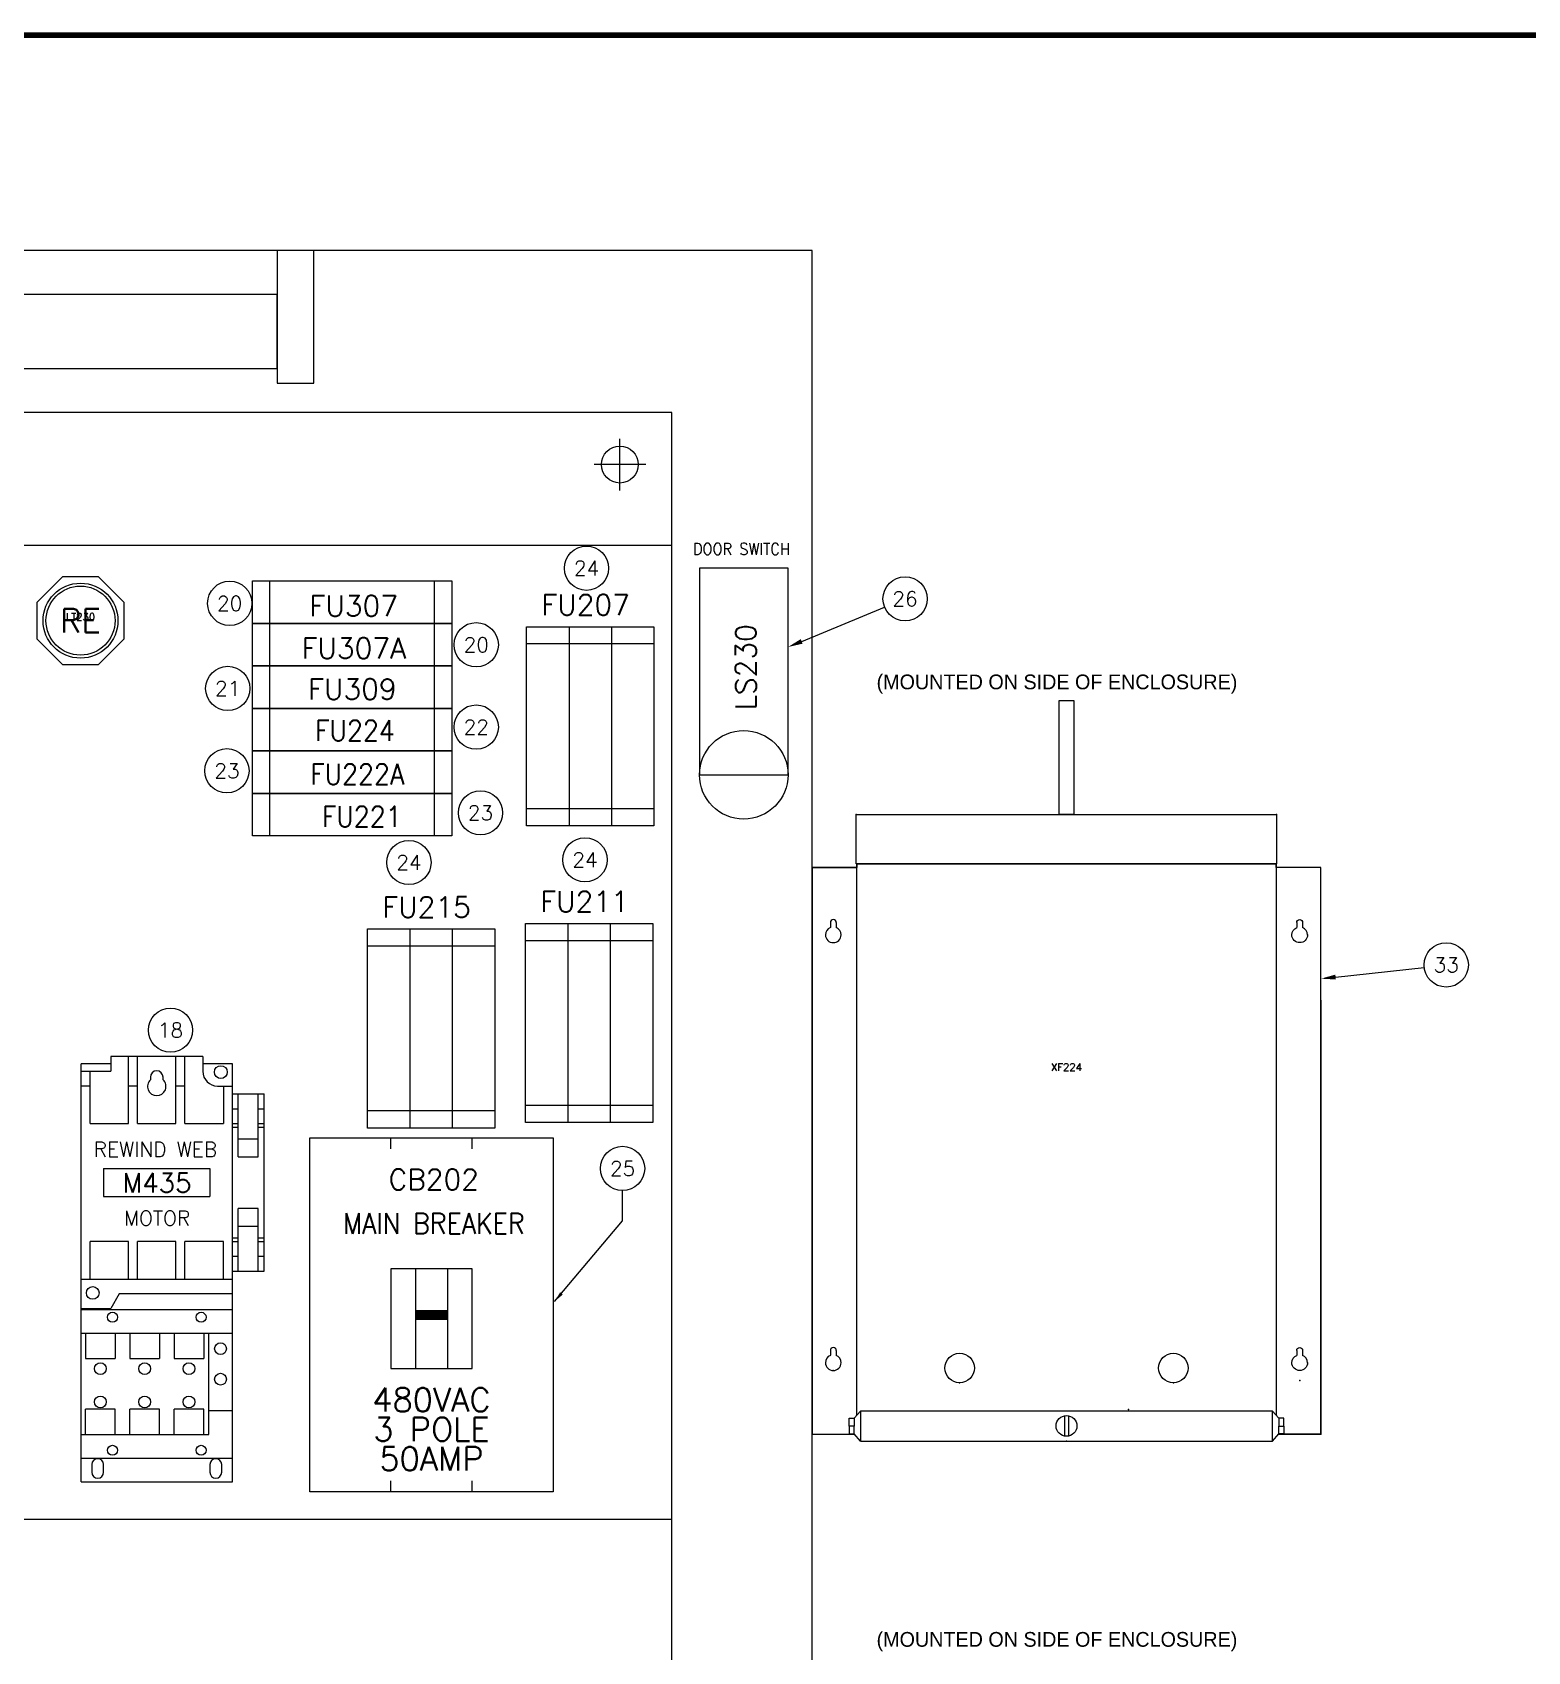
# Model space of a CAD drawing. Header units: inches. Extents: x 0 to 100, y 0 to 67.
# Drawn here: x 40 to 65.32, y 39.89 to 67.33 of the extents above; entities that cross this region are included whole.
import ezdxf
from ezdxf.enums import TextEntityAlignment as Align

# ---------------------------------------------------------------- set-up
doc = ezdxf.new("R2010")
doc.units = ezdxf.units.IN
doc.header["$MEASUREMENT"] = 0
doc.linetypes.add('CENTER', pattern=[2, 1.25, -0.25, 0.25, -0.25])
for name, color, linetype in [('CL', 7, 'Continuous'), ('PBAL', 52, 'Continuous'), ('PDESC', 142, 'Continuous'), ('PITEM', 1, 'Continuous'), ('PMISC', 7, 'Continuous'), ('PSYMS', 7, 'Continuous'), ('PTAG', 150, 'Continuous'), ('TITLE', 7, 'Continuous')]:
    doc.layers.add(name, color=color, linetype=linetype)
doc.styles.add('ITALIC', font='ITALIC')
doc.styles.add('LEGACY', font='romans.shx')
doc.styles.add('ROMANS', font='ROMANS.SHX')
doc.styles.add('SIMPLEX', font='SIMPLEX')
doc.styles.add('WD', font='romans.shx')
doc.dimstyles.get("Standard").update_dxf_attribs({"dimtxt": 0.18, "dimasz": 0.18, "dimexe": 0.18, "dimexo": 0.0625, "dimgap": 0.09, "dimtad": 0, "dimtih": 1, "dimtoh": 1, "dimdec": 4, "dimzin": 0, "dimdsep": 46, "dimtxsty": 'Standard', "dimcen": 0.09, "dimadec": 0, "dimazin": 0, "dimtfac": 1, "dimtdec": 4, "dimtofl": 0, "dimtmove": 0, "dimatfit": 3, "dimfxl": 1, "dimtolj": 1, "dimtzin": 0, "dimarcsym": 0})

# ---------------------------------------------------------------- blocks, each defined once
blk = doc.blocks.new('WD_PTAG')
at = {"style": 'LEGACY', "width": 0.9}
for tag, flags, p in [('P_TAG1', 8, (0, 0.202)), ('P_ITEM', 9, (0, 0.374)), ('DESC1', 8, (0, 0))]:
    blk.add_attdef(tag, text='', height=0.125, dxfattribs=dict(at, flags=flags)).set_placement(p, align=Align.CENTER)
at = {"style": 'LEGACY', "width": 0.7}
blk.add_attdef('LOC', text='', height=0.0625, dxfattribs=at).set_placement((0, 0.359), align=Align.CENTER)
at = {"style": 'LEGACY', "width": 0.9, "flags": 8}
blk.add_attdef('DESC2', text='', height=0.125, dxfattribs=at).set_placement((0.001, -0.047), align=Align.TOP_CENTER)
at = {"linetype": 'Continuous', "style": 'LEGACY', "flags": 1}
for tag, p in [('P_MFG', (-0.016, -0.297)), ('P_CAT', (-0.016, -0.231))]:
    blk.add_attdef(tag, text='', height=0.05, dxfattribs=at).set_placement(p, align=Align.MIDDLE)
at = {"linetype": 'Continuous', "style": 'LEGACY', "flags": 9}
for tag, p in [('WDBLKNAM', (-0.016, -0.197)), ('P_ASSYCODE', (-0.016, -0.344)), ('RATING10', (-0.016, -0.5)), ('RATING12', (-0.016, -0.516)), ('RATING11', (-0.016, -0.531)), ('RATING1', (-0.016, -0.359)), ('RATING2', (-0.016, -0.375)), ('RATING4', (-0.016, -0.391)), ('RATING3', (-0.016, -0.406)), ('RATING8', (-0.016, -0.422)), ('RATING7', (-0.016, -0.438)), ('RATING6', (-0.016, -0.453)), ('RATING5', (-0.016, -0.469)), ('RATING9', (-0.016, -0.484))]:
    blk.add_attdef(tag, text='', height=0.01, dxfattribs=at).set_placement(p, align=Align.CENTER)
blk = doc.blocks.new('PNLBEC')
at = {"layer": 'PBAL'}
blk.add_circle((0, 0), 0.375, dxfattribs=at)
at = {"layer": 'PITEM', "style": 'LEGACY'}
blk.add_attdef('B_ITEM', text='', height=0.25, dxfattribs=at).set_placement((0, 0), align=Align.MIDDLE)
blk = doc.blocks.new('PNLBFB')
at = {"layer": 'PBAL'}
blk.add_circle((0, 0), 0.375, dxfattribs=at)
at = {"layer": 'PITEM', "style": 'LEGACY'}
blk.add_attdef('B_ITEM', text='', height=0.25, dxfattribs=at).set_placement((0, 0), align=Align.MIDDLE)
blk = doc.blocks.new('PNLC0A')
at = {"layer": 'PBAL'}
blk.add_circle((0, 0), 0.375, dxfattribs=at)
at = {"layer": 'PITEM', "style": 'LEGACY'}
blk.add_attdef('B_ITEM', text='', height=0.25, dxfattribs=at).set_placement((0, 0), align=Align.MIDDLE)
blk = doc.blocks.new('PNLC19')
at = {"layer": 'PBAL'}
blk.add_circle((0, 0), 0.375, dxfattribs=at)
at = {"layer": 'PITEM', "style": 'LEGACY'}
blk.add_attdef('B_ITEM', text='', height=0.25, dxfattribs=at).set_placement((0, 0), align=Align.MIDDLE)
blk = doc.blocks.new('PNLC28')
at = {"layer": 'PBAL'}
blk.add_circle((0, 0), 0.375, dxfattribs=at)
at = {"layer": 'PITEM', "style": 'LEGACY'}
blk.add_attdef('B_ITEM', text='', height=0.25, dxfattribs=at).set_placement((0, 0), align=Align.MIDDLE)
blk = doc.blocks.new('PNLC37')
at = {"layer": 'PBAL'}
blk.add_circle((0, 0), 0.375, dxfattribs=at)
at = {"layer": 'PITEM', "style": 'LEGACY'}
blk.add_attdef('B_ITEM', text='', height=0.25, dxfattribs=at).set_placement((0, 0), align=Align.MIDDLE)
blk = doc.blocks.new('PNLC46')
at = {"layer": 'PBAL'}
blk.add_circle((0, 0), 0.375, dxfattribs=at)
at = {"layer": 'PITEM', "style": 'LEGACY'}
blk.add_attdef('B_ITEM', text='', height=0.25, dxfattribs=at).set_placement((0, 0), align=Align.MIDDLE)
blk = doc.blocks.new('PNLC55')
at = {"layer": 'PBAL'}
blk.add_circle((0, 0), 0.375, dxfattribs=at)
at = {"layer": 'PITEM', "style": 'LEGACY'}
blk.add_attdef('B_ITEM', text='', height=0.25, dxfattribs=at).set_placement((0, 0), align=Align.MIDDLE)
blk = doc.blocks.new('PNLC64')
at = {"layer": 'PBAL'}
blk.add_circle((0, 0), 0.375, dxfattribs=at)
at = {"layer": 'PITEM', "style": 'LEGACY'}
blk.add_attdef('B_ITEM', text='', height=0.25, dxfattribs=at).set_placement((0, 0), align=Align.MIDDLE)
blk = doc.blocks.new('PNLD4C')
at = {"layer": 'PBAL'}
blk.add_circle((0, 0), 0.375, dxfattribs=at)
at = {"layer": 'PITEM', "style": 'LEGACY'}
blk.add_attdef('B_ITEM', text='', height=0.25, dxfattribs=at).set_placement((0, 0), align=Align.MIDDLE)
blk = doc.blocks.new('an16dn0ab')
for p, q in [((2.06, 7.205), (0.5, 7.205)), ((0.5, 7.205), (0.5, 6.955)), ((0.8025, 6.07), (0.8025, 7.205)), ((0.955, 6.07), (0.955, 7.205)), ((1.605, 6.07), (1.605, 7.205)), ((1.7575, 6.07), (1.7575, 7.205)), ((2.06, 7.205), (2.06, 6.955)), ((0, 0), (0, 7.08)), ((0.5, 7.08), (0, 7.08)), ((0, 6.955), (0.5, 6.955)), ((0.1525, 6.07), (0.1525, 6.955)), ((2.56, 7.08), (2.06, 7.08)), ((2.56, 0), (2.56, 7.08)), ((0.1525, 6.705), (0, 6.705)), ((0.955, 6.705), (0.8025, 6.705)), ((1.1725, 6.855), (1.1725, 6.81214)), ((1.3875, 6.81214), (1.3875, 6.855)), ((1.7575, 6.705), (1.605, 6.705)), ((2.31, 6.705), (2.56, 6.705)), ((2.4075, 6.705), (2.4075, 6.07)), ((2.56, 6.57), (3.1, 6.57)), ((2.56, 6.32), (2.66, 6.32)), ((2.66, 5.5075), (2.66, 6.57)), ((3, 5.5075), (3, 6.57)), ((3, 6.32), (3.1, 6.32)), ((3.1, 3.57), (3.1, 6.57)), ((0.1525, 6.07), (0.8025, 6.07)), ((0.955, 6.07), (1.605, 6.07)), ((1.7575, 6.07), (2.4075, 6.07)), ((2.56, 6.07), (2.66, 6.07)), ((3, 6.07), (3.1, 6.07)), ((2.56, 6.0075), (2.66, 6.0075)), ((2.66, 5.8125), (3, 5.8125)), ((3, 6.0075), (3.1, 6.0075)), ((2.66, 5.5075), (3, 5.5075)), ((0.38, 5.305), (2.18, 5.305)), ((0.38, 5.305), (0.38, 4.835)), ((2.18, 5.305), (2.18, 4.835)), ((0.38, 4.835), (2.18, 4.835)), ((2.66, 3.57), (2.66, 4.6325)), ((3, 4.6325), (2.66, 4.6325)), ((3, 3.57), (3, 4.6325)), ((2.56, 4.1325), (2.66, 4.1325)), ((3, 4.3275), (2.66, 4.3275)), ((3, 4.1325), (3.1, 4.1325)), ((0.8025, 4.07), (0.1525, 4.07)), ((0.1525, 3.435), (0.1525, 4.07)), ((0.8025, 3.435), (0.8025, 4.07)), ((0.955, 3.435), (0.955, 4.07)), ((1.605, 4.07), (0.955, 4.07)), ((1.605, 3.435), (1.605, 4.07)), ((2.4075, 4.07), (1.7575, 4.07)), ((1.7575, 3.435), (1.7575, 4.07)), ((2.4075, 3.435), (2.4075, 4.07)), ((2.56, 4.07), (2.66, 4.07)), ((3, 4.07), (3.1, 4.07)), ((2.56, 3.82), (2.66, 3.82)), ((2.56, 3.57), (3.1, 3.57)), ((3, 3.82), (3.1, 3.82)), ((0, 3.435), (2.56, 3.435)), ((0.64434, 3.185), (0.5, 2.935)), ((2.56, 3.185), (0.64434, 3.185)), ((0, 2.935), (0.5, 2.935)), ((0, 2.9194), (2.56, 2.9194)), ((0, 2.5194), (2.56, 2.5194)), ((0.075, 2.5194), (0.075, 2.08845)), ((0.575, 2.5194), (0.575, 2.08845)), ((0.825, 2.5194), (0.825, 2.08845)), ((1.325, 2.5194), (1.325, 2.08845)), ((1.575, 2.5194), (1.575, 2.08845)), ((2.075, 2.5194), (2.075, 2.08845)), ((2.16, 1.2), (2.16, 2.5194)), ((0.075, 2.08845), (0.575, 2.08845)), ((0.825, 2.08845), (1.325, 2.08845)), ((1.575, 2.08845), (2.075, 2.08845)), ((0.575, 1.23095), (0.075, 1.23095)), ((0.075, 0.8), (0.075, 1.23095)), ((0.575, 0.8), (0.575, 1.23095)), ((0.825, 0.8), (0.825, 1.23095)), ((1.325, 1.23095), (0.825, 1.23095)), ((1.325, 0.8), (1.325, 1.23095)), ((1.575, 0.8), (1.575, 1.23095)), ((2.075, 1.23095), (1.575, 1.23095)), ((2.075, 0.8), (2.075, 1.23095)), ((2.56, 1.2), (2.16, 1.2)), ((2.16, 0.8), (2.16, 1.2)), ((0, 0.8), (2.16, 0.8)), ((0, 0.4), (2.56, 0.4)), ((0.18, 0.29), (0.18, 0.16)), ((0.38, 0.16), (0.38, 0.29)), ((2.18, 0.29), (2.18, 0.16)), ((2.38, 0.16), (2.38, 0.29)), ((0, 0), (2.56, 0))]:
    blk.add_line(p, q)
for centre, radius in [((2.365, 6.94), 0.108), ((0.195, 3.2), 0.108), ((0.53, 2.7868), 0.085), ((2.03, 2.7868), 0.085), ((2.36, 2.2542), 0.1), ((0.325, 1.91607), 0.1), ((1.075, 1.91607), 0.1), ((1.825, 1.91607), 0.1), ((2.36, 1.73706), 0.1), ((0.325, 1.35252), 0.1), ((1.075, 1.35252), 0.1), ((1.825, 1.35252), 0.1), ((0.53, 0.5326), 0.085), ((2.03, 0.5326), 0.085)]:
    blk.add_circle(centre, radius)
for centre, radius, start, end in [((1.28, 6.855), 0.1075, 0, 180), ((2.31, 6.955), 0.25, 180, 270), ((1.28, 6.69875), 0.15625, 133.471999, 46.528001), ((0.28, 0.29), 0.1, 0, 180), ((2.28, 0.29), 0.1, 0, 180), ((0.28, 0.16), 0.1, 180, 0), ((2.28, 0.16), 0.1, 180, 0)]:
    blk.add_arc(centre, radius, start, end)
blk = doc.blocks.new('PNL243D')
at = {"layer": 'PBAL'}
blk.add_circle((-0.375, 0), 0.375, dxfattribs=at)
at = {"layer": 'PITEM', "style": 'LEGACY'}
blk.add_attdef('B_ITEM', text='', height=0.25, dxfattribs=at).set_placement((-0.375, 0), align=Align.MIDDLE)
blk = doc.blocks.new('PNL244F')
at = {"layer": 'PBAL'}
blk.add_circle((0.347, 0.143), 0.375, dxfattribs=at)
at = {"layer": 'PITEM', "style": 'LEGACY'}
blk.add_attdef('B_ITEM', text='', height=0.25, dxfattribs=at).set_placement((0.347, 0.143), align=Align.MIDDLE)
blk = doc.blocks.new('PNL2474')
at = {"layer": 'PBAL'}
blk.add_circle((0.373, 0.041), 0.375, dxfattribs=at)
at = {"layer": 'PITEM', "style": 'LEGACY'}
blk.add_attdef('B_ITEM', text='', height=0.25, dxfattribs=at).set_placement((0.373, 0.041), align=Align.MIDDLE)
blk = doc.blocks.new('acade_title')
at = {"layer": 'TITLE', "const_width": 0.0312}
blk.add_lwpolyline([(30.5938, 0.2813), (30.5938, 22.1771), (30.3438, 22.4271), (0.2813, 22.4271), (0.0313, 22.1771), (0.0313, 0.2813), (0.2813, 0.0313), (30.3438, 0.0313)], close=True, dxfattribs=at)
at = {"layer": 'TITLE', "color": 1, "style": 'ITALIC'}
for tag, height, p in [('TITLE#1', 0.125, (32.1562, 3.4062)), ('TITLE#2', 0.125, (32.1562, 3.2039)), ('TITLE#3', 0.125, (32.1562, 3.0015)), ('TITLE#4', 0.125, (32.1562, 2.7991)), ('DWG#', 0.2, (32.1562, 0.8263))]:
    blk.add_attdef(tag, text='', height=height, dxfattribs=at).set_placement(p, align=Align.CENTER)
at = {"layer": 'TITLE', "color": 1, "style": 'SIMPLEX'}
blk.add_attdef('CAD#', (30.8255, 1.958), '', height=0.0938, rotation=90, dxfattribs=at)
at = {"layer": 'TITLE', "color": 1}
for tag, p, height, style in [('ENGINEER', (31.2369, 1.958), 0.0938, 'ITALIC'), ('CHKDBY', (32.4242, 1.9582), 0.0938, 'ITALIC'), ('JOB#', (31.4636, 1.6437), 0.0938, 'SIMPLEX'), ('DRAWNBY', (32.4941, 1.6437), 0.0938, 'ITALIC'), ('SCALE', (31.3531, 1.3438), 0.0938, 'SIMPLEX'), ('DATE', (32.4083, 1.3438), 0.0938, 'SIMPLEX'), ('SHTS', (32.5317, 0.2504), 0.2, 'ITALIC')]:
    blk.add_attdef(tag, p, '', height=height, dxfattribs=dict(at, style=style))
at = {"layer": 'TITLE', "color": 1, "style": 'ITALIC'}
blk.add_attdef('SH#', text='', height=0.2, dxfattribs=at).set_placement((31.8807, 0.2504), align=Align.RIGHT)
at = {"layer": 'TITLE', "color": 7, "flags": 9}
blk.add_attdef('WD_TB', (31.2188, 0.0313), '', height=0.125, dxfattribs=at)
blk = doc.blocks.new('ABLT3R')
for p, q in [((-0.307, 0.742), (-0.742, 0.307)), ((0.307, 0.742), (-0.307, 0.742)), ((0.742, 0.307), (0.307, 0.742)), ((-0.742, 0.307), (-0.742, -0.307)), ((0.742, -0.307), (0.742, 0.307)), ((-0.742, -0.307), (-0.307, -0.742)), ((0.307, -0.742), (0.742, -0.307)), ((-0.307, -0.742), (0.307, -0.742))]:
    blk.add_line(p, q)
for radius in [0.635, 0.585]:
    blk.add_circle((0, 0), radius)
at = {"style": 'WD'}
blk.add_attdef('COLOR', text='', height=0.4, dxfattribs=at).set_placement((0, 0), align=Align.MIDDLE_CENTER)
blk = doc.blocks.new('M_PFN_2')
at = {"color": 0, "linetype": 'ByBlock'}
blk.add_point((0, 0), dxfattribs=at)
blk = doc.blocks.new('3589')
for p, q in [((-0.36, 8.182), (0.4, 8.182)), ((-0.36, 5.932), (-0.36, 8.182)), ((8.26, 8.182), (7.5, 8.182)), ((8.26, 5.932), (8.26, 8.182)), ((-0.05, 7.25), (-0.05, 7.167)), ((0.05, 7.25), (0.05, 7.165)), ((7.85, 7.25), (7.85, 7.165)), ((7.95, 7.25), (7.95, 7.167)), ((-0.05, 0), (-0.05, -0.083)), ((0.05, 0), (0.05, -0.085)), ((7.85, 0), (7.85, -0.085)), ((7.95, 0), (7.95, -0.083)), ((0.46, -1.027), (0.352, -1.149)), ((7.44, -1.027), (7.548, -1.149)), ((3.916, -1.107), (3.916, -1.451)), ((3.982, -1.106), (3.982, -1.451)), ((0.46, -1.537), (0.352, -1.415)), ((7.44, -1.537), (7.548, -1.415))]:
    blk.add_line(p, q)
at = {"flags": 128}
for points in [[(3.825, 11.012), (4.075, 11.012), (4.075, 9.082), (3.825, 9.082)], [(0.39, 9.082), (7.51, 9.082), (7.51, 8.242), (0.39, 8.242)], [(7.44, -1.027), (0.46, -1.027), (0.46, -1.537), (7.44, -1.537)], [(0.352, -1.282), (0.268, -1.282), (0.268, -1.149), (0.352, -1.149)], [(0.352, -1.282), (0.268, -1.282), (0.268, -1.415), (0.352, -1.415)], [(7.548, -1.282), (7.632, -1.282), (7.632, -1.149), (7.548, -1.149)], [(7.548, -1.282), (7.632, -1.282), (7.632, -1.415), (7.548, -1.415)]]:
    blk.add_lwpolyline(points, close=True, dxfattribs=at)
for points in [[(7.544, -1.418), (8.26, -1.418), (8.26, 8.182), (7.5, 8.182), (7.5, 8.242), (0.4, 8.242), (0.4, 8.182), (-0.36, 8.182), (-0.36, -1.418), (0.356, -1.418)], [(0.4, -1.095), (0.4, 8.242), (7.5, 8.242), (7.5, -1.095)], [(8.26, 5.932), (8.26, -1.418), (7.62, -1.418)]]:
    blk.add_lwpolyline(points, dxfattribs=at)
for points in [[(-0.133, 7.042, 0.414214), (0, 6.909, 0.414214), (0.133, 7.042, 0.305338), (0.05, 7.165)], [(0.05, 7.25, 0.414214), (0, 7.3, 0.414214), (-0.05, 7.25)], [(8.033, 7.042, -0.414214), (7.9, 6.909, -0.414214), (7.767, 7.042, -0.305338), (7.85, 7.165)], [(7.85, 7.25, -0.414214), (7.9, 7.3, -0.414214), (7.95, 7.25)], [(0.05, 0, 0.414214), (0, 0.05, 0.414214), (-0.05, 0)], [(7.85, 0, -0.414214), (7.9, 0.05, -0.414214), (7.95, 0)], [(-0.133, -0.208, 0.414214), (0, -0.341, 0.414214), (0.133, -0.208, 0.305338), (0.05, -0.085)], [(8.033, -0.208, -0.414214), (7.9, -0.341, -0.414214), (7.767, -0.208, -0.305338), (7.85, -0.085)]]:
    blk.add_lwpolyline(points, format="xyb", dxfattribs=at)
for centre, radius in [((2.14, -0.298), 0.25), ((5.76, -0.298), 0.25), ((3.95, -1.279), 0.176)]:
    blk.add_circle(centre, radius)
for centre, start, end in [((0, 7.042), 112.0824, 180), ((7.9, 7.042), 0, 67.9176), ((0, -0.208), 112.0824, 180), ((7.9, -0.208), 0, 67.9176)]:
    blk.add_arc(centre, 0.133, start, end)
at = {"xscale": 4, "yscale": 4, "zscale": 4}
for p, rotation in [((0.39, 9.082), 90.00000000000594), ((7.51, 9.082), 90.00000000000594), ((0, -0.341), 269.999999999994), ((2.14, -0.548), 269.999999999994), ((5.76, -0.548), 269.999999999994), ((7.9, -0.509), 269.999999999994), ((-0.36, -1.418), 269.999999999994), ((3.95, -1.537), 269.999999999994), ((3.95, -1.537), 269.999999999994), ((8.26, -1.418), 269.999999999994)]:
    blk.add_blockref('M_PFN_2', p, dxfattribs=dict(at, rotation=rotation))
for p in [(7.51, 9.082), (8.033, 7.042), (8.033, -0.208), (8.26, -1.418)]:
    blk.add_blockref('M_PFN_2', p, dxfattribs=at)

msp = doc.modelspace()

# ---------------------------------------------------------------- linework, layer by layer
at = {"color": 4}
for p, q in [((53.204, 63.635), (1.579, 63.635)), ((53.204, 2.135), (53.204, 63.635)), ((50.829, 60.885), (3.329, 60.885)), ((50.829, 3.885), (50.829, 60.885)), ((50.829, 58.635), (4.582, 58.635)), ((4.582, 42.135), (50.829, 42.135))]:
    msp.add_line(p, q, dxfattribs=at)
for p, q in [((44.142, 63.635), (44.142, 61.385)), ((44.767, 61.385), (44.767, 63.635)), ((44.142, 62.885), (10.642, 62.885)), ((44.142, 61.635), (44.142, 62.885)), ((10.642, 61.635), (44.142, 61.635)), ((44.142, 61.385), (44.767, 61.385)), ((43.728, 58.033), (47.103, 58.033)), ((43.728, 57.313), (43.728, 58.033)), ((44.021, 57.313), (44.021, 58.033)), ((46.811, 57.313), (46.811, 58.033)), ((47.103, 58.033), (47.103, 57.313)), ((47.103, 57.313), (43.728, 57.313)), ((43.728, 57.313), (47.103, 57.313)), ((43.728, 56.593), (43.728, 57.313)), ((44.021, 56.593), (44.021, 57.313)), ((46.811, 56.593), (46.811, 57.313)), ((47.103, 57.313), (47.103, 56.593)), ((48.368, 53.883), (48.368, 57.258)), ((48.368, 57.258), (50.525, 57.258)), ((49.088, 57.258), (49.088, 53.883)), ((49.805, 57.258), (49.805, 53.883)), ((50.525, 57.258), (50.525, 53.883)), ((50.526, 56.966), (48.368, 56.966)), ((47.103, 56.593), (43.728, 56.593)), ((43.728, 56.593), (47.103, 56.593)), ((43.728, 55.873), (43.728, 56.593)), ((44.021, 55.873), (44.021, 56.593)), ((46.811, 55.873), (46.811, 56.593)), ((47.103, 56.593), (47.103, 55.873)), ((43.728, 55.873), (47.103, 55.873)), ((43.728, 55.153), (43.728, 55.873)), ((47.103, 55.873), (43.728, 55.873)), ((44.021, 55.153), (44.021, 55.873)), ((46.811, 55.153), (46.811, 55.873)), ((47.103, 55.873), (47.103, 55.153)), ((43.728, 55.153), (47.103, 55.153)), ((43.728, 54.433), (43.728, 55.153)), ((47.103, 55.153), (43.728, 55.153)), ((44.021, 54.433), (44.021, 55.153)), ((46.811, 54.433), (46.811, 55.153)), ((47.103, 55.153), (47.103, 54.433)), ((43.728, 53.713), (43.728, 54.433)), ((43.728, 54.433), (47.103, 54.433)), ((47.103, 54.433), (43.728, 54.433)), ((44.021, 53.713), (44.021, 54.433)), ((46.811, 53.713), (46.811, 54.433)), ((47.103, 54.433), (47.103, 53.713)), ((50.526, 54.175), (48.368, 54.175)), ((50.525, 53.883), (48.368, 53.883)), ((47.103, 53.713), (43.728, 53.713)), ((45.674, 52.137), (47.83, 52.137)), ((45.674, 48.762), (45.674, 52.137)), ((46.394, 52.137), (46.394, 48.762)), ((47.11, 52.137), (47.11, 48.762)), ((47.83, 52.137), (47.83, 48.762)), ((48.349, 52.23), (50.505, 52.23)), ((48.349, 48.855), (48.349, 52.23)), ((49.069, 52.23), (49.069, 48.855)), ((49.785, 52.23), (49.785, 48.855)), ((50.505, 52.23), (50.505, 48.855)), ((50.506, 51.938), (48.349, 51.938)), ((47.831, 51.845), (45.674, 51.845)), ((50.506, 49.147), (48.349, 49.147)), ((47.831, 49.054), (45.674, 49.054)), ((50.505, 48.855), (48.349, 48.855)), ((47.83, 48.762), (45.674, 48.762)), ((46.071, 48.411), (46.071, 48.598)), ((47.446, 48.411), (47.446, 48.598)), ((46.485, 46.379), (46.485, 44.692)), ((47.032, 46.379), (47.032, 44.692)), ((46.071, 42.598), (46.071, 42.786)), ((47.446, 42.598), (47.446, 42.786))]:
    msp.add_line(p, q)
for points in [[(44.696, 42.598), (44.696, 48.598), (48.821, 48.598), (48.821, 42.598)], [(46.071, 46.379), (46.071, 44.692), (47.446, 44.692), (47.446, 46.379)]]:
    msp.add_lwpolyline(points, close=True)
at = {"const_width": 0.169}
msp.add_lwpolyline([(46.485, 45.598), (47.032, 45.598)], dxfattribs=at)
msp.add_circle((49.949, 60.005), 0.312)
at = {"layer": 'CL', "linetype": 'CENTER'}
for p, q in [((49.949, 59.568), (49.949, 60.443)), ((50.386, 60.005), (49.511, 60.005))]:
    msp.add_line(p, q, dxfattribs=at)
at = {"layer": 'DEFPOINTS', "color": 0, "linetype": 'ByBlock'}
msp.add_point((50.819, 60.885), dxfattribs=at)
at = {"layer": 'PBAL'}
for p, q in [((53.029, 57.009), (54.433, 57.588)), ((62.073, 51.322), (63.573, 51.486))]:
    msp.add_line(p, q, dxfattribs=at)
msp.add_point((58.564, 43.996), dxfattribs=at)
for points in [[(53.044, 56.971), (53.013, 57.048), (52.797, 56.914)], [(62.077, 51.281), (62.068, 51.363), (61.824, 51.295)]]:
    msp.add_solid(points, dxfattribs=at)
at = {"layer": 'PSYMS'}
for p, q in [((51.297, 58.249), (51.297, 54.749)), ((52.797, 58.249), (51.297, 58.249)), ((52.797, 54.749), (52.797, 58.249)), ((51.297, 54.749), (52.797, 54.749))]:
    msp.add_line(p, q, dxfattribs=at)
msp.add_circle((52.047, 54.749), 0.75, dxfattribs=at)

# ---------------------------------------------------------------- block references
at = {"xscale": 3, "yscale": 3, "zscale": 3}
msp.add_blockref('acade_title', (0, 0), dxfattribs=at)
at = {"layer": 'PBAL'}
for name, p, values in [('PNLC64', (49.384, 58.249), {'B_ITEM': '24'}), ('PNL244F', (54.433, 57.588), {'B_ITEM': '26'}), ('PNLC46', (46.376, 53.263), {'B_ITEM': '24'}), ('PNLC55', (49.358, 53.308), {'B_ITEM': '24'}), ('PNL2474', (63.573, 51.486), {'B_ITEM': '33'}), ('PNLD4C', (42.337, 50.422), {'B_ITEM': '18'}), ('PNL243D', (50.369, 48.079), {'B_ITEM': '25'})]:
    msp.add_blockref(name, p, dxfattribs=at).add_auto_attribs(values)
ref = msp.add_blockref('PNLBEC', (43.34, 57.654), dxfattribs=dict(at, rotation=270))
ref.add_attrib('B_ITEM', '20', dxfattribs={"layer": 'PITEM', "height": 0.25, "style": 'LEGACY'}).set_placement((43.34, 57.654), align=Align.MIDDLE)
ref = msp.add_blockref('PNLBFB', (47.516, 56.953), dxfattribs=dict(at, rotation=270))
ref.add_attrib('B_ITEM', '20', dxfattribs={"layer": 'PITEM', "height": 0.25, "style": 'LEGACY'}).set_placement((47.516, 56.953), align=Align.MIDDLE)
ref = msp.add_blockref('PNLC0A', (43.307, 56.212), dxfattribs=dict(at, rotation=270))
ref.add_attrib('B_ITEM', '21', dxfattribs={"layer": 'PITEM', "height": 0.25, "style": 'LEGACY'}).set_placement((43.307, 56.212), align=Align.MIDDLE)
ref = msp.add_blockref('PNLC19', (47.516, 55.558), dxfattribs=dict(at, rotation=270))
ref.add_attrib('B_ITEM', '22', dxfattribs={"layer": 'PITEM', "height": 0.25, "style": 'LEGACY'}).set_placement((47.516, 55.558), align=Align.MIDDLE)
ref = msp.add_blockref('PNLC28', (43.293, 54.817), dxfattribs=dict(at, rotation=270))
ref.add_attrib('B_ITEM', '23', dxfattribs={"layer": 'PITEM', "height": 0.25, "style": 'LEGACY'}).set_placement((43.293, 54.817), align=Align.MIDDLE)
ref = msp.add_blockref('PNLC37', (47.588, 54.105), dxfattribs=dict(at, rotation=270))
ref.add_attrib('B_ITEM', '23', dxfattribs={"layer": 'PITEM', "height": 0.25, "style": 'LEGACY'}).set_placement((47.588, 54.105), align=Align.MIDDLE)
at = {"layer": 'PSYMS'}
ref = msp.add_blockref('WD_PTAG', (52.256, 56.371), dxfattribs=at)
ref.add_attrib('P_TAG1', 'LS230', dxfattribs={"layer": 'PTAG', "height": 0.35, "rotation": 90, "style": 'WD', "flags": 8}).set_placement((52.256, 56.573), align=Align.CENTER)
ref.add_attrib('DESC1', 'DOOR SWITCH', dxfattribs={"layer": 'PDESC', "height": 0.2, "style": 'WD', "width": 0.9, "flags": 8}).set_placement((52.008, 58.475), align=Align.CENTER)
ref = msp.add_blockref('ABLT3R', (40.813, 57.361), dxfattribs=at)
ref.add_attrib('COLOR', 'RE', dxfattribs={"layer": 'PMISC', "height": 0.4, "style": 'WD'}).set_placement((40.813, 57.361), align=Align.MIDDLE_CENTER)
ref.add_attrib('P_TAG1', 'LT230', dxfattribs={"layer": 'PTAG', "height": 0.125, "style": 'WD'}).set_placement((40.813, 57.361), align=Align.CENTER)
ref = msp.add_blockref('WD_PTAG', (45.239, 57.435), dxfattribs=dict(at, rotation=270))
ref.add_attrib('P_TAG1', 'FU307', dxfattribs={"layer": 'PTAG', "height": 0.35, "style": 'WD', "flags": 8}).set_placement((45.441, 57.435), align=Align.CENTER)
ref = msp.add_blockref('WD_PTAG', (49.368, 57.252), dxfattribs=at)
ref.add_attrib('P_TAG1', 'FU207', dxfattribs={"layer": 'PTAG', "height": 0.35, "style": 'WD', "flags": 8}).set_placement((49.368, 57.455), align=Align.CENTER)
ref = msp.add_blockref('WD_PTAG', (45.239, 56.719), dxfattribs=dict(at, rotation=270))
ref.add_attrib('P_TAG1', 'FU307A', dxfattribs={"layer": 'PTAG', "height": 0.35, "style": 'WD', "flags": 8}).set_placement((45.441, 56.719), align=Align.CENTER)
ref = msp.add_blockref('WD_PTAG', (45.215, 56.026), dxfattribs=dict(at, rotation=270))
ref.add_attrib('P_TAG1', 'FU309', dxfattribs={"layer": 'PTAG', "height": 0.35, "style": 'WD', "flags": 8}).set_placement((45.418, 56.026), align=Align.CENTER)
ref = msp.add_blockref('3589', (53.564, 44.996), dxfattribs=at)
ref.add_attrib('P_TAG1', 'XF224', dxfattribs={"layer": 'PTAG', "height": 0.125, "style": 'WD'}).set_placement((57.514, 49.733), align=Align.CENTER)
ref = msp.add_blockref('WD_PTAG', (45.989, 55.258), dxfattribs=dict(at, rotation=270))
ref.add_attrib('P_TAG1', 'FU224', dxfattribs={"layer": 'PTAG', "height": 0.35, "style": 'WD', "width": 0.9, "flags": 8}).set_placement((45.462, 55.322), align=Align.CENTER)
ref = msp.add_blockref('WD_PTAG', (45.963, 54.585), dxfattribs=dict(at, rotation=270))
ref.add_attrib('P_TAG1', 'FU222A', dxfattribs={"layer": 'PTAG', "height": 0.35, "style": 'WD', "width": 0.9, "flags": 8}).set_placement((45.5, 54.585), align=Align.CENTER)
ref = msp.add_blockref('WD_PTAG', (46.061, 53.996), dxfattribs=dict(at, rotation=270))
ref.add_attrib('P_TAG1', 'FU221', dxfattribs={"layer": 'PTAG', "height": 0.35, "style": 'WD', "width": 0.9, "flags": 8}).set_placement((45.577, 53.867), align=Align.CENTER)
ref = msp.add_blockref('WD_PTAG', (46.674, 52.131), dxfattribs=at)
ref.add_attrib('P_TAG1', 'FU215', dxfattribs={"layer": 'PTAG', "height": 0.35, "style": 'WD', "flags": 8}).set_placement((46.674, 52.334), align=Align.CENTER)
ref = msp.add_blockref('WD_PTAG', (49.349, 52.224), dxfattribs=at)
ref.add_attrib('P_TAG1', 'FU211', dxfattribs={"layer": 'PTAG', "height": 0.35, "style": 'WD', "flags": 8}).set_placement((49.349, 52.427), align=Align.CENTER)
ref = msp.add_blockref('an16dn0ab', (40.825, 42.771), dxfattribs=at)
ref.add_attrib('P_TAG1', 'M435', dxfattribs={"layer": 'PTAG', "height": 0.325, "style": 'WD'}).set_placement((42.109, 47.673), align=Align.CENTER)
ref.add_attrib('DESC1', 'REWIND WEB', dxfattribs={"layer": 'PDESC', "height": 0.25, "style": 'WD'}).set_placement((42.082, 48.278), align=Align.CENTER)
ref.add_attrib('DESC2', 'MOTOR', dxfattribs={"layer": 'PDESC', "height": 0.25, "style": 'WD'}).set_placement((42.109, 47.111), align=Align.CENTER)
ref = msp.add_blockref('WD_PTAG', (46.797, 48.014), dxfattribs=at)
ref.add_attrib('P_TAG1', 'CB202', dxfattribs={"layer": 'PTAG', "height": 0.35, "style": 'WD', "flags": 8}).set_placement((46.797, 47.718), align=Align.CENTER)
ref.add_attrib('DESC1', 'MAIN BREAKER', dxfattribs={"layer": 'PDESC', "height": 0.35, "style": 'WD', "width": 0.9, "flags": 8}).set_placement((46.797, 46.973), align=Align.CENTER)

# ---------------------------------------------------------------- texts
at = {"style": 'ROMANS'}
for s, p in [('480VAC', (46.758, 44.161)), ('3 POLE', (46.758, 43.661)), ('50AMP', (46.758, 43.161))]:
    msp.add_text(s, height=0.4, dxfattribs=at).set_placement(p, align=Align.MIDDLE)
at = {"layer": 'PSYMS'}
for p in [(54.297, 56.198), (54.297, 39.975)]:
    msp.add_text('(MOUNTED ON SIDE OF ENCLOSURE)', height=0.25, dxfattribs=at).set_placement(p)

# ---------------------------------------------------------------- leaders
msp.add_leader([(48.844, 45.825), (49.994, 47.194), (49.994, 47.704)], dimstyle='Standard')

doc.saveas('drawing.dxf')
